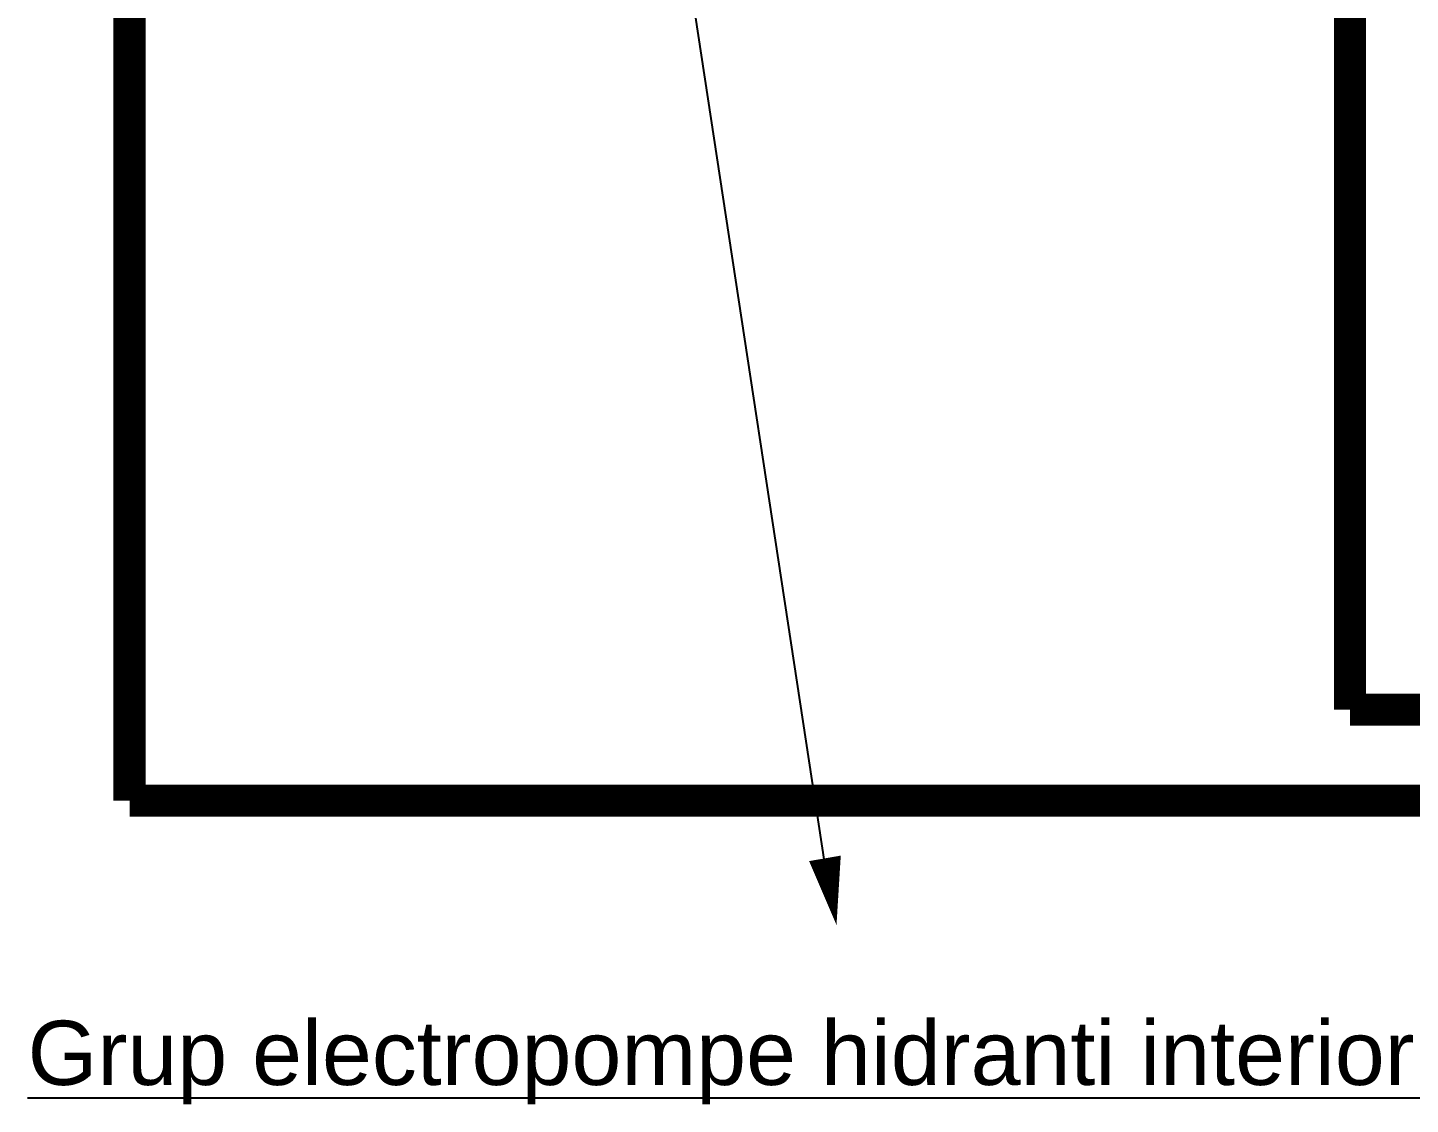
# Model space of a CAD drawing. Extents: x -6531732 to 89637, y -8915 to 32458.
# Drawn here: x 12384 to 15612, y 14763 to 17277 of the extents above; entities that cross this region are included whole.
import ezdxf

# ---------------------------------------------------------------- set-up
doc = ezdxf.new("R2010")
doc.units = 0
doc.layers.add('SAN-MC-HIDRANT', color=1, linetype='HE_LINE', lineweight=25)
doc.layers.add('SAN-MC-TEXT', color=7, linetype='Continuous')
doc.styles.get("Standard").update_dxf_attribs({"font": 'arial.ttf'})
doc.linetypes.add('HE_LINE', pattern='A,300,-250,["HE",Standard,S=0.5,R=0,X=-100.5,Y=-30.5],-100', length=650)

msp = doc.modelspace()

# ---------------------------------------------------------------- linework, layer by layer
at = {"layer": 'SAN-MC-HIDRANT', "color": 1, "linetype": 'Continuous', "const_width": 75}
for points in [[(12622.2, 15472.3), (12622.2, 17450.4)], [(15471.1, 15684.7), (15471.1, 17450.4)]]:
    msp.add_lwpolyline(points, dxfattribs=at)
for points in [[(25041.4, 16726.3), (25041.4, 15572.3, -0.414214), (24941.4, 15472.3), (12622.2, 15472.3)], [(24727.9, 16727.7), (24727.9, 15784.6, -0.414214), (24627.9, 15684.6), (15471.1, 15684.6)]]:
    msp.add_lwpolyline(points, format="xyb", dxfattribs=at)
at = {"layer": 'SAN-MC-TEXT'}
msp.add_line((14245.4, 15325.6), (13828.1, 18061.3), dxfattribs=at)
msp.add_lwpolyline([(14245.5, 15337.6, 75, 0, 0), (14272.5, 15182.1, 0, 0, 0)], format="xyseb", dxfattribs=at)

# ---------------------------------------------------------------- texts
at = {"layer": 'SAN-MC-TEXT', "insert": (11784.4, 14958.6), "char_height": 150, "width": 6360.75, "attachment_point": 1}
msp.add_mtext('\\A2;^I{\\LGrup electropompe hidranti interiori 4 buc (2F+1R+1J)}', dxfattribs=at)

doc.saveas('drawing.dxf')
